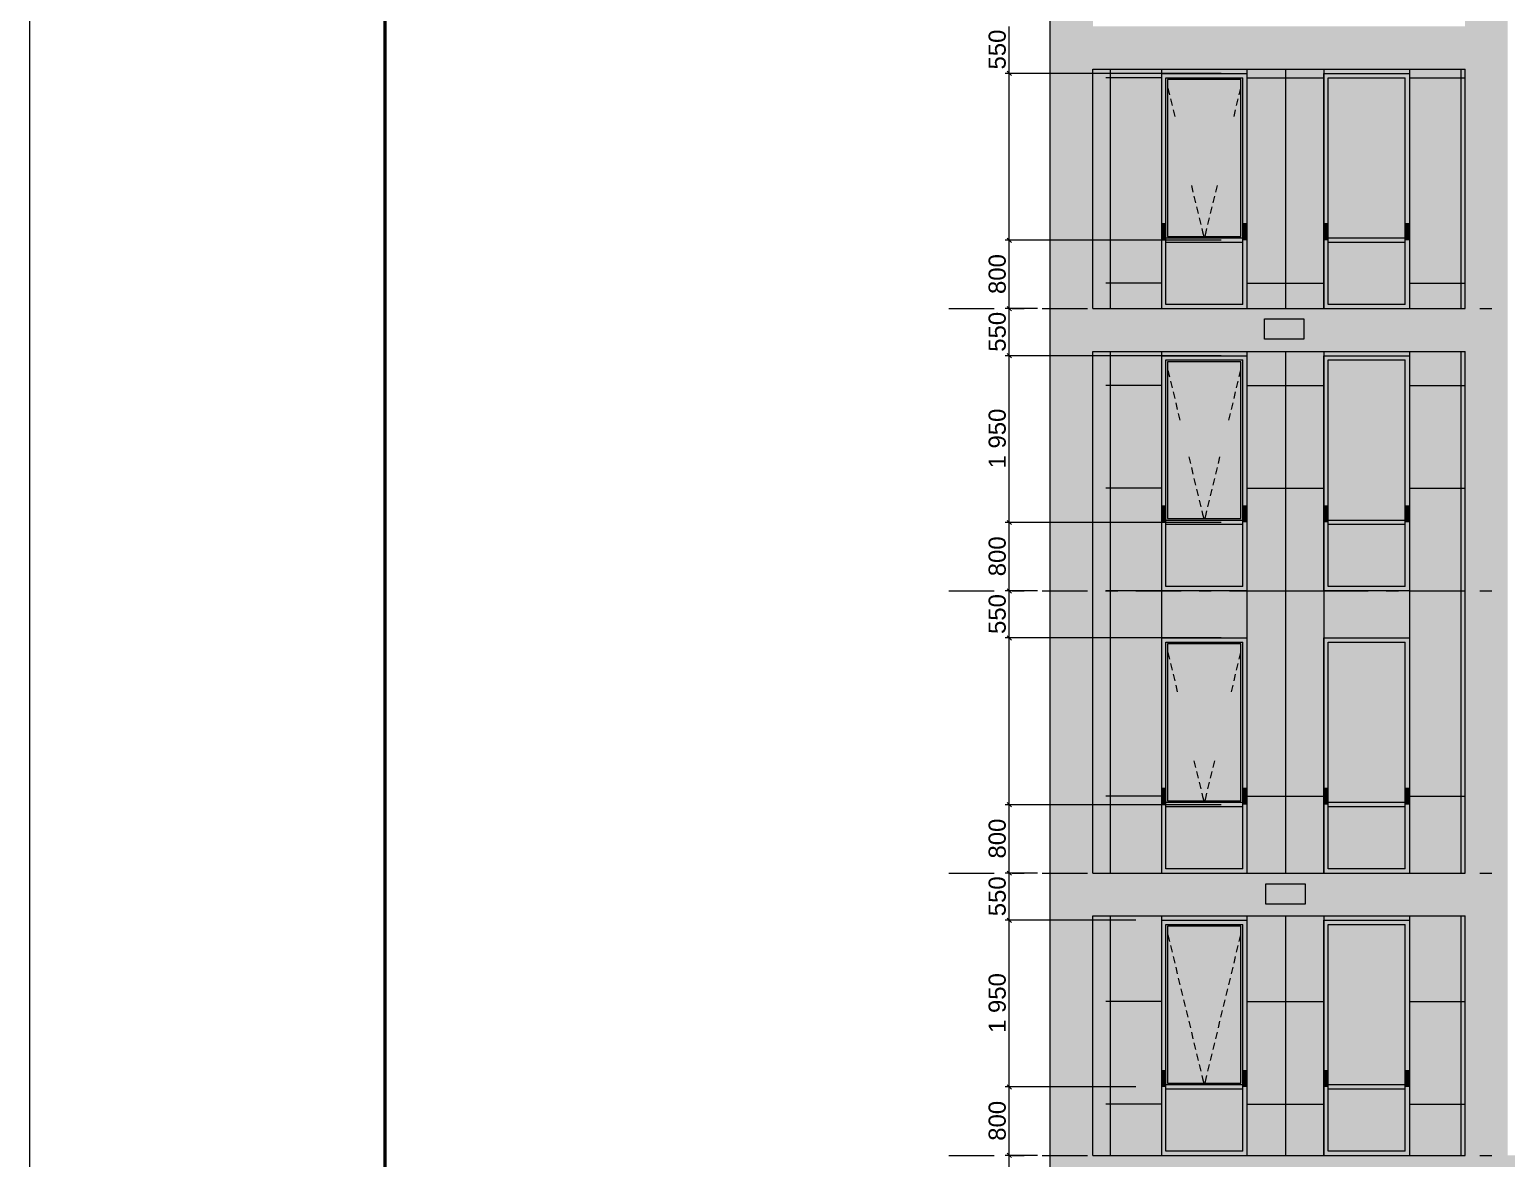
# Model space of a CAD drawing. Header units: millimetres. Extents: x 1499747 to 4230374, y -28481 to 441852.
# Drawn here: x 4091830 to 4109097, y 373993 to 387192 of the extents above; entities that cross this region are included whole.
import ezdxf
from ezdxf.enums import TextEntityAlignment as Align

# ---------------------------------------------------------------- set-up
doc = ezdxf.new("R2010")
doc.units = ezdxf.units.MM
doc.header["$MEASUREMENT"] = 0
doc.layers.add('Чертеж и Рисунок', color=7, linetype='Continuous')
doc.styles.add('РЎР“Р•РќР•Р\xa0Р\x98Р\xa0_РЎРўР\x98Р›Р¬_2', font='')
doc.styles.add('СПДС', font='isocpeur.ttf', dxfattribs={"width": 0.9})
doc.styles.get('РЎР“Р•РќР•Р\xa0Р\x98Р\xa0_РЎРўР\x98Р›Р¬_2').set_extended_font_data('GOST Common', italic=True)

# ---------------------------------------------------------------- blocks, each defined once
blk = doc.blocks.new('*U32')
at = {"lineweight": 0}
blk.add_lwpolyline([(-415, -5), (5, -5), (5, 292), (-415, 292)], close=True, dxfattribs=at)
at = {"color": 0, "linetype": 'Continuous', "lineweight": 50}
blk.add_lwpolyline([(-395, 287), (0, 287), (0, 0), (-395, 0)], close=True, dxfattribs=at)
at = {"style": 'СПДС'}
for tag, p in [('ШИФР_ПРОЕКТА_ЛИСТ2', (-65, 7.5)), ('ЛИСТ_второй', (-5, 5))]:
    blk.add_attdef(tag, text='', height=2.5, dxfattribs=at).set_placement(p, align=Align.MIDDLE_CENTER)

msp = doc.modelspace()

# ---------------------------------------------------------------- hatches: boundary and pattern name
at = {"layer": 'Чертеж и Рисунок', "linetype": 'Continuous', "lineweight": 0, "true_color": 0xbc9a89}
for points in [[(4103762.66783, 400428.41218), (4103762.66783, 373528.37108), (4104262.66859, 373528.37108), (4104262.66859, 400428.41218)], [(4108613.00524, 399928.41141), (4108613.00524, 374028.37184), (4109113.006, 374028.37184), (4109113.006, 399928.41141)], [(4104262.66859, 387228.39201), (4104262.66859, 386728.39125), (4108613.00524, 386728.39125), (4108613.00524, 387228.39201)], [(4104262.66859, 383428.3862), (4108613.00524, 383428.3862), (4108613.00524, 383928.38697), (4104262.66859, 383928.38697)], [(4104262.66859, 377328.37688), (4104262.66859, 376828.37612), (4108613.00524, 376828.37612), (4108613.00524, 377328.37688)], [(4127512.73411, 374028.37184), (4104262.66859, 374028.37184), (4104262.66859, 373528.37108), (4127512.73411, 373528.37108)]]:
    msp.add_hatch(color=33, dxfattribs=at).paths.add_polyline_path(points)
at = {"layer": 'Чертеж и Рисунок', "linetype": 'Continuous', "lineweight": 0, "true_color": 0xffffff}
for points in [[(4104262.66859, 383928.38697), (4105063.29981, 383928.38697), (4105063.29981, 386678.39117), (4106063.30134, 386678.39117), (4106063.30134, 383928.38697), (4106963.00272, 383928.38697), (4106963.00272, 386678.39117), (4107963.00424, 386678.39117), (4107963.00424, 383928.38697), (4108613.00524, 383928.38697), (4108613.00524, 386728.39125), (4104262.66859, 386728.39125)], [(4104262.66859, 374028.37184), (4105063.29981, 374028.37184), (4105063.29981, 376778.37604), (4106063.30134, 376778.37604), (4106063.30134, 374028.37184), (4106963.00272, 374028.37184), (4106963.00272, 376778.37604), (4107963.00424, 376778.37604), (4107963.00424, 374028.37184), (4108613.00524, 374028.37184), (4108613.00524, 376828.37612), (4104262.66859, 376828.37612)]]:
    msp.add_hatch(color=7, dxfattribs=at).paths.add_polyline_path(points)
at = {"layer": 'Чертеж и Рисунок', "linetype": 'Continuous', "lineweight": 0, "true_color": 0x2e2e2e}
for points in [[(4105063.29981, 386328.39063), (4105113.29989, 386328.39063), (4105113.29989, 386628.39109), (4105063.29981, 386678.39117)], [(4105563.30058, 386678.39117), (4105063.29981, 386678.39117), (4105113.29989, 386628.39109), (4105563.30058, 386628.39109)], [(4105563.30058, 386678.39117), (4105563.30058, 386628.39109), (4106013.30127, 386628.39109), (4106063.30134, 386678.39117)], [(4106063.30134, 386328.39063), (4106063.30134, 386678.39117), (4106013.30127, 386628.39109), (4106013.30127, 386328.39063)], [(4106963.00272, 386328.39063), (4107013.00279, 386328.39063), (4107013.00279, 386628.39109), (4106963.00272, 386678.39117)], [(4107463.00348, 386678.39117), (4106963.00272, 386678.39117), (4107013.00279, 386628.39109), (4107463.00348, 386628.39109)], [(4107463.00348, 386678.39117), (4107463.00348, 386628.39109), (4107913.00417, 386628.39109), (4107963.00424, 386678.39117)], [(4107963.00424, 386328.39063), (4107963.00424, 386678.39117), (4107913.00417, 386628.39109), (4107913.00417, 386328.39063)], [(4105063.29981, 384928.3885), (4105113.29989, 384928.3885), (4105113.29989, 386328.39063), (4105063.29981, 386328.39063)], [(4106063.30134, 384928.3885), (4106063.30134, 386328.39063), (4106013.30127, 386328.39063), (4106013.30127, 384928.3885)], [(4106963.00272, 384928.3885), (4107013.00279, 384928.3885), (4107013.00279, 386328.39063), (4106963.00272, 386328.39063)], [(4107963.00424, 384928.3885), (4107963.00424, 386328.39063), (4107913.00417, 386328.39063), (4107913.00417, 384928.3885)], [(4105063.29981, 384728.38819), (4105113.29989, 384728.38819), (4105113.29989, 384928.3885), (4105063.29981, 384928.3885)], [(4106063.30134, 384728.38819), (4106063.30134, 384928.3885), (4106013.30127, 384928.3885), (4106013.30127, 384728.38819)], [(4106963.00272, 384728.38819), (4107013.00279, 384728.38819), (4107013.00279, 384928.3885), (4106963.00272, 384928.3885)], [(4107963.00424, 384728.38819), (4107963.00424, 384928.3885), (4107913.00417, 384928.3885), (4107913.00417, 384728.38819)], [(4105063.29981, 384728.38819), (4105063.29981, 383928.38697), (4105113.29989, 383978.38704), (4105113.29989, 384728.38819)], [(4105113.29989, 384703.38815), (4105563.30058, 384703.38815), (4105563.30058, 384753.38823), (4105113.29989, 384753.38823)], [(4105563.30058, 384753.38823), (4105563.30058, 384703.38815), (4106013.30127, 384703.38815), (4106013.30127, 384753.38823)], [(4106063.30134, 384728.38819), (4106013.30127, 384728.38819), (4106013.30127, 383978.38704), (4106063.30134, 383928.38697)], [(4106963.00272, 384728.38819), (4106963.00272, 383928.38697), (4107013.00279, 383978.38704), (4107013.00279, 384728.38819)], [(4107013.00279, 384703.38815), (4107463.00348, 384703.38815), (4107463.00348, 384753.38823), (4107013.00279, 384753.38823)], [(4107463.00348, 384753.38823), (4107463.00348, 384703.38815), (4107913.00417, 384703.38815), (4107913.00417, 384753.38823)], [(4107963.00424, 384728.38819), (4107913.00417, 384728.38819), (4107913.00417, 383978.38704), (4107963.00424, 383928.38697)], [(4105563.30058, 383928.38697), (4105563.30058, 383978.38704), (4105113.29989, 383978.38704), (4105063.29981, 383928.38697)], [(4105563.30058, 383928.38697), (4106063.30134, 383928.38697), (4106013.30127, 383978.38704), (4105563.30058, 383978.38704)], [(4107463.00348, 383928.38697), (4107463.00348, 383978.38704), (4107013.00279, 383978.38704), (4106963.00272, 383928.38697)], [(4107463.00348, 383928.38697), (4107963.00424, 383928.38697), (4107913.00417, 383978.38704), (4107463.00348, 383978.38704)], [(4105063.29981, 383028.38559), (4105113.29989, 383028.38559), (4105113.29989, 383328.38605), (4105063.29981, 383378.38613)], [(4105563.30058, 383378.38613), (4105063.29981, 383378.38613), (4105113.29989, 383328.38605), (4105563.30058, 383328.38605)], [(4105563.30058, 383378.38613), (4105563.30058, 383328.38605), (4106013.30127, 383328.38605), (4106063.30134, 383378.38613)], [(4106063.30134, 383028.38559), (4106063.30134, 383378.38613), (4106013.30127, 383328.38605), (4106013.30127, 383028.38559)], [(4106963.00272, 383028.38559), (4107013.00279, 383028.38559), (4107013.00279, 383328.38605), (4106963.00272, 383378.38613)], [(4107463.00348, 383378.38613), (4106963.00272, 383378.38613), (4107013.00279, 383328.38605), (4107463.00348, 383328.38605)], [(4107463.00348, 383378.38613), (4107463.00348, 383328.38605), (4107913.00417, 383328.38605), (4107963.00424, 383378.38613)], [(4107963.00424, 383028.38559), (4107963.00424, 383378.38613), (4107913.00417, 383328.38605), (4107913.00417, 383028.38559)], [(4105063.29981, 381628.38345), (4105113.29989, 381628.38345), (4105113.29989, 383028.38559), (4105063.29981, 383028.38559)], [(4106063.30134, 381628.38345), (4106063.30134, 383028.38559), (4106013.30127, 383028.38559), (4106013.30127, 381628.38345)], [(4106963.00272, 381628.38345), (4107013.00279, 381628.38345), (4107013.00279, 383028.38559), (4106963.00272, 383028.38559)], [(4107963.00424, 381628.38345), (4107963.00424, 383028.38559), (4107913.00417, 383028.38559), (4107913.00417, 381628.38345)], [(4105063.29981, 381428.38315), (4105113.29989, 381428.38315), (4105113.29989, 381628.38345), (4105063.29981, 381628.38345)], [(4106063.30134, 381428.38315), (4106063.30134, 381628.38345), (4106013.30127, 381628.38345), (4106013.30127, 381428.38315)], [(4106963.00272, 381428.38315), (4107013.00279, 381428.38315), (4107013.00279, 381628.38345), (4106963.00272, 381628.38345)], [(4107963.00424, 381428.38315), (4107963.00424, 381628.38345), (4107913.00417, 381628.38345), (4107913.00417, 381428.38315)], [(4105113.29989, 381403.38311), (4105563.30058, 381403.38311), (4105563.30058, 381453.38319), (4105113.29989, 381453.38319)], [(4105563.30058, 381453.38319), (4105563.30058, 381403.38311), (4106013.30127, 381403.38311), (4106013.30127, 381453.38319)], [(4107013.00279, 381403.38311), (4107463.00348, 381403.38311), (4107463.00348, 381453.38319), (4107013.00279, 381453.38319)], [(4107463.00348, 381453.38319), (4107463.00348, 381403.38311), (4107913.00417, 381403.38311), (4107913.00417, 381453.38319)], [(4105063.29981, 381428.38315), (4105063.29981, 380628.38193), (4105113.29989, 380678.382), (4105113.29989, 381428.38315)], [(4106063.30134, 381428.38315), (4106013.30127, 381428.38315), (4106013.30127, 380678.382), (4106063.30134, 380628.38193)], [(4106963.00272, 381428.38315), (4106963.00272, 380628.38193), (4107013.00279, 380678.382), (4107013.00279, 381428.38315)], [(4107963.00424, 381428.38315), (4107913.00417, 381428.38315), (4107913.00417, 380678.382), (4107963.00424, 380628.38193)], [(4105563.30058, 380628.38193), (4105563.30058, 380678.382), (4105113.29989, 380678.382), (4105063.29981, 380628.38193)], [(4105563.30058, 380628.38193), (4106063.30134, 380628.38193), (4106013.30127, 380678.382), (4105563.30058, 380678.382)], [(4107463.00348, 380628.38193), (4107463.00348, 380678.382), (4107013.00279, 380678.382), (4106963.00272, 380628.38193)], [(4107463.00348, 380628.38193), (4107963.00424, 380628.38193), (4107913.00417, 380678.382), (4107463.00348, 380678.382)], [(4105063.29981, 379728.38055), (4105113.29989, 379728.38055), (4105113.29989, 380028.38101), (4105063.29981, 380078.38109)], [(4105563.30058, 380078.38109), (4105063.29981, 380078.38109), (4105113.29989, 380028.38101), (4105563.30058, 380028.38101)], [(4105563.30058, 380078.38109), (4105563.30058, 380028.38101), (4106013.30127, 380028.38101), (4106063.30134, 380078.38109)], [(4106063.30134, 379728.38055), (4106063.30134, 380078.38109), (4106013.30127, 380028.38101), (4106013.30127, 379728.38055)], [(4106963.00272, 379728.38055), (4107013.00279, 379728.38055), (4107013.00279, 380028.38101), (4106963.00272, 380078.38109)], [(4107463.00348, 380078.38109), (4106963.00272, 380078.38109), (4107013.00279, 380028.38101), (4107463.00348, 380028.38101)], [(4107463.00348, 380078.38109), (4107463.00348, 380028.38101), (4107913.00417, 380028.38101), (4107963.00424, 380078.38109)], [(4107963.00424, 379728.38055), (4107963.00424, 380078.38109), (4107913.00417, 380028.38101), (4107913.00417, 379728.38055)], [(4105063.29981, 378328.37841), (4105113.29989, 378328.37841), (4105113.29989, 379728.38055), (4105063.29981, 379728.38055)], [(4106063.30134, 378328.37841), (4106063.30134, 379728.38055), (4106013.30127, 379728.38055), (4106013.30127, 378328.37841)], [(4106963.00272, 378328.37841), (4107013.00279, 378328.37841), (4107013.00279, 379728.38055), (4106963.00272, 379728.38055)], [(4107963.00424, 378328.37841), (4107963.00424, 379728.38055), (4107913.00417, 379728.38055), (4107913.00417, 378328.37841)], [(4105063.29981, 378128.37811), (4105113.29989, 378128.37811), (4105113.29989, 378328.37841), (4105063.29981, 378328.37841)], [(4106063.30134, 378128.37811), (4106063.30134, 378328.37841), (4106013.30127, 378328.37841), (4106013.30127, 378128.37811)], [(4106963.00272, 378128.37811), (4107013.00279, 378128.37811), (4107013.00279, 378328.37841), (4106963.00272, 378328.37841)], [(4107963.00424, 378128.37811), (4107963.00424, 378328.37841), (4107913.00417, 378328.37841), (4107913.00417, 378128.37811)], [(4105063.29981, 378128.37811), (4105063.29981, 377328.37688), (4105113.29989, 377378.37696), (4105113.29989, 378128.37811)], [(4105113.29989, 378103.37807), (4105563.30058, 378103.37807), (4105563.30058, 378153.37814), (4105113.29989, 378153.37814)], [(4105563.30058, 378153.37814), (4105563.30058, 378103.37807), (4106013.30127, 378103.37807), (4106013.30127, 378153.37814)], [(4106063.30134, 378128.37811), (4106013.30127, 378128.37811), (4106013.30127, 377378.37696), (4106063.30134, 377328.37688)], [(4106963.00272, 378128.37811), (4106963.00272, 377328.37688), (4107013.00279, 377378.37696), (4107013.00279, 378128.37811)], [(4107013.00279, 378103.37807), (4107463.00348, 378103.37807), (4107463.00348, 378153.37814), (4107013.00279, 378153.37814)], [(4107463.00348, 378153.37814), (4107463.00348, 378103.37807), (4107913.00417, 378103.37807), (4107913.00417, 378153.37814)], [(4107963.00424, 378128.37811), (4107913.00417, 378128.37811), (4107913.00417, 377378.37696), (4107963.00424, 377328.37688)], [(4105563.30058, 377328.37688), (4105563.30058, 377378.37696), (4105113.29989, 377378.37696), (4105063.29981, 377328.37688)], [(4105563.30058, 377328.37688), (4106063.30134, 377328.37688), (4106013.30127, 377378.37696), (4105563.30058, 377378.37696)], [(4107463.00348, 377328.37688), (4107463.00348, 377378.37696), (4107013.00279, 377378.37696), (4106963.00272, 377328.37688)], [(4107463.00348, 377328.37688), (4107963.00424, 377328.37688), (4107913.00417, 377378.37696), (4107463.00348, 377378.37696)], [(4105063.29981, 376428.37551), (4105113.29989, 376428.37551), (4105113.29989, 376728.37597), (4105063.29981, 376778.37604)], [(4105563.30058, 376778.37604), (4105063.29981, 376778.37604), (4105113.29989, 376728.37597), (4105563.30058, 376728.37597)], [(4105563.30058, 376778.37604), (4105563.30058, 376728.37597), (4106013.30127, 376728.37597), (4106063.30134, 376778.37604)], [(4106063.30134, 376428.37551), (4106063.30134, 376778.37604), (4106013.30127, 376728.37597), (4106013.30127, 376428.37551)], [(4106963.00272, 376428.37551), (4107013.00279, 376428.37551), (4107013.00279, 376728.37597), (4106963.00272, 376778.37604)], [(4107463.00348, 376778.37604), (4106963.00272, 376778.37604), (4107013.00279, 376728.37597), (4107463.00348, 376728.37597)], [(4107463.00348, 376778.37604), (4107463.00348, 376728.37597), (4107913.00417, 376728.37597), (4107963.00424, 376778.37604)], [(4107963.00424, 376428.37551), (4107963.00424, 376778.37604), (4107913.00417, 376728.37597), (4107913.00417, 376428.37551)], [(4105063.29981, 375028.37337), (4105113.29989, 375028.37337), (4105113.29989, 376428.37551), (4105063.29981, 376428.37551)], [(4106063.30134, 375028.37337), (4106063.30134, 376428.37551), (4106013.30127, 376428.37551), (4106013.30127, 375028.37337)], [(4106963.00272, 375028.37337), (4107013.00279, 375028.37337), (4107013.00279, 376428.37551), (4106963.00272, 376428.37551)], [(4107963.00424, 375028.37337), (4107963.00424, 376428.37551), (4107913.00417, 376428.37551), (4107913.00417, 375028.37337)], [(4105063.29981, 374828.37307), (4105113.29989, 374828.37307), (4105113.29989, 375028.37337), (4105063.29981, 375028.37337)], [(4106063.30134, 374828.37307), (4106063.30134, 375028.37337), (4106013.30127, 375028.37337), (4106013.30127, 374828.37307)], [(4106963.00272, 374828.37307), (4107013.00279, 374828.37307), (4107013.00279, 375028.37337), (4106963.00272, 375028.37337)], [(4107963.00424, 374828.37307), (4107963.00424, 375028.37337), (4107913.00417, 375028.37337), (4107913.00417, 374828.37307)], [(4105063.29981, 374828.37307), (4105063.29981, 374028.37184), (4105113.29989, 374078.37192), (4105113.29989, 374828.37307)], [(4105113.29989, 374803.37303), (4105563.30058, 374803.37303), (4105563.30058, 374853.3731), (4105113.29989, 374853.3731)], [(4105563.30058, 374853.3731), (4105563.30058, 374803.37303), (4106013.30127, 374803.37303), (4106013.30127, 374853.3731)], [(4106063.30134, 374828.37307), (4106013.30127, 374828.37307), (4106013.30127, 374078.37192), (4106063.30134, 374028.37184)], [(4106963.00272, 374828.37307), (4106963.00272, 374028.37184), (4107013.00279, 374078.37192), (4107013.00279, 374828.37307)], [(4107013.00279, 374803.37303), (4107463.00348, 374803.37303), (4107463.00348, 374853.3731), (4107013.00279, 374853.3731)], [(4107463.00348, 374853.3731), (4107463.00348, 374803.37303), (4107913.00417, 374803.37303), (4107913.00417, 374853.3731)], [(4107963.00424, 374828.37307), (4107913.00417, 374828.37307), (4107913.00417, 374078.37192), (4107963.00424, 374028.37184)], [(4105563.30058, 374028.37184), (4105563.30058, 374078.37192), (4105113.29989, 374078.37192), (4105063.29981, 374028.37184)], [(4105563.30058, 374028.37184), (4106063.30134, 374028.37184), (4106013.30127, 374078.37192), (4105563.30058, 374078.37192)], [(4107463.00348, 374028.37184), (4107463.00348, 374078.37192), (4107013.00279, 374078.37192), (4106963.00272, 374028.37184)], [(4107463.00348, 374028.37184), (4107963.00424, 374028.37184), (4107913.00417, 374078.37192), (4107463.00348, 374078.37192)]]:
    msp.add_hatch(color=250, dxfattribs=at).paths.add_polyline_path(points)
at = {"layer": 'Чертеж и Рисунок', "linetype": 'Continuous', "lineweight": 0, "true_color": 0xf7fdff}
for points in [[(4105113.29989, 384753.38823), (4105133.29992, 384773.38826), (4105133.29992, 386608.39106), (4105113.29989, 386628.39109)], [(4106013.30127, 386628.39109), (4105113.29989, 386628.39109), (4105133.29992, 386608.39106), (4105993.30124, 386608.39106)], [(4106013.30127, 384753.38823), (4106013.30127, 386628.39109), (4105993.30124, 386608.39106), (4105993.30124, 384773.38826)], [(4106013.30127, 384753.38823), (4105993.30124, 384773.38826), (4105133.29992, 384773.38826), (4105113.29989, 384753.38823)], [(4105113.29989, 381453.38319), (4105133.29992, 381473.38322), (4105133.29992, 383308.38602), (4105113.29989, 383328.38605)], [(4106013.30127, 383328.38605), (4105113.29989, 383328.38605), (4105133.29992, 383308.38602), (4105993.30124, 383308.38602)], [(4106013.30127, 381453.38319), (4106013.30127, 383328.38605), (4105993.30124, 383308.38602), (4105993.30124, 381473.38322)], [(4106013.30127, 381453.38319), (4105993.30124, 381473.38322), (4105133.29992, 381473.38322), (4105113.29989, 381453.38319)], [(4105113.29989, 378153.37814), (4105133.29992, 378173.37818), (4105133.29992, 380008.38098), (4105113.29989, 380028.38101)], [(4106013.30127, 380028.38101), (4105113.29989, 380028.38101), (4105133.29992, 380008.38098), (4105993.30124, 380008.38098)], [(4106013.30127, 378153.37814), (4106013.30127, 380028.38101), (4105993.30124, 380008.38098), (4105993.30124, 378173.37818)], [(4106013.30127, 378153.37814), (4105993.30124, 378173.37818), (4105133.29992, 378173.37818), (4105113.29989, 378153.37814)], [(4105113.29989, 374853.3731), (4105133.29992, 374873.37313), (4105133.29992, 376708.37594), (4105113.29989, 376728.37597)], [(4106013.30127, 376728.37597), (4105113.29989, 376728.37597), (4105133.29992, 376708.37594), (4105993.30124, 376708.37594)], [(4106013.30127, 374853.3731), (4106013.30127, 376728.37597), (4105993.30124, 376708.37594), (4105993.30124, 374873.37313)], [(4106013.30127, 374853.3731), (4105993.30124, 374873.37313), (4105133.29992, 374873.37313), (4105113.29989, 374853.3731)]]:
    msp.add_hatch(color=7, dxfattribs=at).paths.add_polyline_path(points)
at = {"layer": 'Чертеж и Рисунок', "linetype": 'Continuous', "lineweight": 0, "true_color": 0x84adf9}
for points in [[(4107013.00279, 386628.39109), (4107013.00279, 384753.38823), (4107913.00417, 384753.38823), (4107913.00417, 386628.39109)], [(4105133.29992, 384773.38826), (4105993.30124, 384773.38826), (4105993.30124, 386608.39106), (4105133.29992, 386608.39106)], [(4105113.29989, 384703.38815), (4105113.29989, 383978.38704), (4106013.30127, 383978.38704), (4106013.30127, 384703.38815)], [(4107013.00279, 383978.38704), (4107913.00417, 383978.38704), (4107913.00417, 384703.38815), (4107013.00279, 384703.38815)], [(4105133.29992, 381473.38322), (4105993.30124, 381473.38322), (4105993.30124, 383308.38602), (4105133.29992, 383308.38602)], [(4107013.00279, 383328.38605), (4107013.00279, 381453.38319), (4107913.00417, 381453.38319), (4107913.00417, 383328.38605)], [(4105113.29989, 381403.38311), (4105113.29989, 380678.382), (4106013.30127, 380678.382), (4106013.30127, 381403.38311)], [(4107013.00279, 381403.38311), (4107013.00279, 380678.382), (4107913.00417, 380678.382), (4107913.00417, 381403.38311)], [(4105133.29992, 378173.37818), (4105993.30124, 378173.37818), (4105993.30124, 380008.38098), (4105133.29992, 380008.38098)], [(4107013.00279, 380028.38101), (4107013.00279, 378153.37814), (4107913.00417, 378153.37814), (4107913.00417, 380028.38101)], [(4105113.29989, 378103.37807), (4105113.29989, 377378.37696), (4106013.30127, 377378.37696), (4106013.30127, 378103.37807)], [(4107013.00279, 378103.37807), (4107013.00279, 377378.37696), (4107913.00417, 377378.37696), (4107913.00417, 378103.37807)], [(4105133.29992, 374873.37313), (4105993.30124, 374873.37313), (4105993.30124, 376708.37594), (4105133.29992, 376708.37594)], [(4107013.00279, 376728.37597), (4107013.00279, 374853.3731), (4107913.00417, 374853.3731), (4107913.00417, 376728.37597)], [(4105113.29989, 374803.37303), (4105113.29989, 374078.37192), (4106013.30127, 374078.37192), (4106013.30127, 374803.37303)], [(4107013.00279, 374803.37303), (4107013.00279, 374078.37192), (4107913.00417, 374078.37192), (4107913.00417, 374803.37303)]]:
    msp.add_hatch(color=161, dxfattribs=at).paths.add_polyline_path(points)
at = {"layer": 'Чертеж и Рисунок', "linetype": 'Continuous', "lineweight": 0, "true_color": 0xffffff}
h = msp.add_hatch(color=7, dxfattribs=at)
h.paths.add_polyline_path([(4104262.66859, 377328.37688), (4105063.29981, 377328.37688), (4105063.29981, 380078.38107), (4106063.30138, 380078.38107), (4106063.30138, 377328.37688), (4106963.00276, 377328.37688), (4106963.00276, 380078.38107), (4107963.00423, 380078.38107), (4107963.00423, 377328.37688), (4108613.00525, 377328.37688), (4108613.00525, 383428.3862), (4104262.66859, 383428.3862)])
h.paths.add_polyline_path([(4106063.30138, 380628.38196), (4105063.29981, 380628.38196), (4105063.29981, 383378.38614), (4106063.30138, 383378.38614)], flags=0)
h.paths.add_polyline_path([(4106963.00276, 383378.38614), (4107963.00423, 383378.38614), (4107963.00423, 380628.38196), (4106963.00276, 380628.38196)], flags=0)

# ---------------------------------------------------------------- linework, layer by layer
at = {"layer": 'Чертеж и Рисунок', "color": 7, "linetype": 'Continuous', "lineweight": 5}
for points in [[(4103762.66783, 373528.37108), (4103762.66783, 400428.41218)], [(4103284.7171, 386678.39117), (4103284.7171, 387228.39201)], [(4105763.30088, 386678.39117), (4103237.83703, 386678.39117)], [(4103259.71706, 386703.39121), (4103309.71714, 386653.39113)], [(4103284.7171, 384728.38819), (4103284.7171, 386678.39117)], [(4104262.66859, 383928.38697), (4104262.66859, 386728.39125)], [(4104262.66859, 386728.39125), (4108613.00524, 386728.39125)], [(4105063.29981, 386678.39117), (4106063.30134, 386678.39117)], [(4105113.29989, 386328.39063), (4105113.29989, 386628.39109)], [(4105113.29989, 386628.39109), (4105563.30058, 386628.39109)], [(4105563.30058, 386628.39109), (4106013.30127, 386628.39109)], [(4106013.30127, 386328.39063), (4106013.30127, 386628.39109)], [(4106063.30134, 386678.39117), (4106063.30134, 383928.38697)], [(4106963.00272, 383928.38697), (4106963.00272, 386678.39117)], [(4106963.00272, 386678.39117), (4107963.00424, 386678.39117)], [(4107013.00279, 386328.39063), (4107013.00279, 386628.39109)], [(4107013.00279, 386628.39109), (4107463.00348, 386628.39109)], [(4107463.00348, 386628.39109), (4107913.00417, 386628.39109)], [(4107913.00417, 386328.39063), (4107913.00417, 386628.39109)], [(4107963.00424, 386678.39117), (4107963.00424, 383928.38697)], [(4108613.00524, 383928.38697), (4108613.00524, 386728.39125)], [(4105133.29992, 386608.39106), (4105133.29992, 384773.38826)], [(4105993.30124, 386608.39106), (4105133.29992, 386608.39106)], [(4105993.30124, 384773.38826), (4105993.30124, 386608.39106)], [(4105113.29989, 384928.3885), (4105113.29989, 386328.39063)], [(4106013.30127, 384928.3885), (4106013.30127, 386328.39063)], [(4107013.00279, 384928.3885), (4107013.00279, 386328.39063)], [(4107913.00417, 384928.3885), (4107913.00417, 386328.39063)], [(4105113.29989, 384753.38823), (4105113.29989, 384928.3885)], [(4106013.30127, 384753.38823), (4106013.30127, 384928.3885)], [(4107013.00279, 384753.38823), (4107013.00279, 384928.3885)], [(4107913.00417, 384753.38823), (4107913.00417, 384928.3885)], [(4105763.30088, 384728.38819), (4103237.83703, 384728.38819)], [(4103259.71706, 384753.38823), (4103309.71714, 384703.38815)], [(4103284.7171, 383928.38697), (4103284.7171, 384728.38819)], [(4105113.29989, 384728.38819), (4105113.29989, 384753.38823)], [(4105563.30058, 384753.38823), (4105113.29989, 384753.38823)], [(4105113.29989, 384703.38815), (4105113.29989, 384728.38819)], [(4105133.29992, 384773.38826), (4105993.30124, 384773.38826)], [(4106013.30127, 384753.38823), (4105563.30058, 384753.38823)], [(4106013.30127, 384728.38819), (4106013.30127, 384753.38823)], [(4106013.30127, 384703.38815), (4106013.30127, 384728.38819)], [(4107013.00279, 384728.38819), (4107013.00279, 384753.38823)], [(4107463.00348, 384753.38823), (4107013.00279, 384753.38823)], [(4107013.00279, 384703.38815), (4107013.00279, 384728.38819)], [(4107913.00417, 384753.38823), (4107463.00348, 384753.38823)], [(4107913.00417, 384728.38819), (4107913.00417, 384753.38823)], [(4107913.00417, 384703.38815), (4107913.00417, 384728.38819)], [(4105113.29989, 383978.38704), (4105113.29989, 384703.38815)], [(4105563.30058, 384703.38815), (4105113.29989, 384703.38815)], [(4106013.30127, 384703.38815), (4105563.30058, 384703.38815)], [(4106013.30127, 383978.38704), (4106013.30127, 384703.38815)], [(4107013.00279, 383978.38704), (4107013.00279, 384703.38815)], [(4107463.00348, 384703.38815), (4107013.00279, 384703.38815)], [(4107913.00417, 384703.38815), (4107463.00348, 384703.38815)], [(4107913.00417, 383978.38704), (4107913.00417, 384703.38815)], [(4103612.6676, 383928.38697), (4103237.83703, 383928.38697)], [(4103259.71706, 383953.38701), (4103309.71714, 383903.38693)], [(4103284.7171, 383378.38613), (4103284.7171, 383928.38697)], [(4104262.66859, 383928.38697), (4108613.00524, 383928.38697)], [(4105563.30058, 383978.38704), (4105113.29989, 383978.38704)], [(4106013.30127, 383978.38704), (4105563.30058, 383978.38704)], [(4107463.00348, 383978.38704), (4107013.00279, 383978.38704)], [(4107913.00417, 383978.38704), (4107463.00348, 383978.38704)], [(4106266.50165, 383572.78642), (4106266.50165, 383808.48678)], [(4106266.50165, 383808.48678), (4106728.40236, 383808.48678)], [(4106728.40236, 383808.48678), (4106728.40236, 383572.78642)], [(4106728.40236, 383572.78642), (4106266.50165, 383572.78642)], [(4105763.30088, 383378.38613), (4103237.83703, 383378.38613)], [(4103259.71706, 383403.38617), (4103309.71714, 383353.38609)], [(4103284.7171, 381428.38315), (4103284.7171, 383378.38613)], [(4104262.66859, 377328.37688), (4104262.66859, 383428.3862)], [(4104262.66859, 383428.3862), (4108613.00524, 383428.3862)], [(4105063.29981, 383378.38613), (4106063.30134, 383378.38613)], [(4106063.30134, 383378.38613), (4106063.30134, 380628.38193)], [(4106963.00272, 383378.38613), (4107963.00424, 383378.38613)], [(4106963.00272, 380628.38193), (4106963.00272, 383378.38613)], [(4107963.00424, 383378.38613), (4107963.00424, 380628.38193)], [(4108613.00524, 377328.37688), (4108613.00524, 383428.3862)], [(4105113.29989, 383028.38559), (4105113.29989, 383328.38605)], [(4105113.29989, 383328.38605), (4105563.30058, 383328.38605)], [(4105133.29992, 383308.38602), (4105133.29992, 381473.38322)], [(4105993.30124, 383308.38602), (4105133.29992, 383308.38602)], [(4105563.30058, 383328.38605), (4106013.30127, 383328.38605)], [(4105993.30124, 381473.38322), (4105993.30124, 383308.38602)], [(4106013.30127, 383028.38559), (4106013.30127, 383328.38605)], [(4107013.00279, 383028.38559), (4107013.00279, 383328.38605)], [(4107013.00279, 383328.38605), (4107463.00348, 383328.38605)], [(4107463.00348, 383328.38605), (4107913.00417, 383328.38605)], [(4107913.00417, 383028.38559), (4107913.00417, 383328.38605)], [(4105113.29989, 381628.38345), (4105113.29989, 383028.38559)], [(4106013.30127, 381628.38345), (4106013.30127, 383028.38559)], [(4107013.00279, 381628.38345), (4107013.00279, 383028.38559)], [(4107913.00417, 381628.38345), (4107913.00417, 383028.38559)], [(4105113.29989, 381453.38319), (4105113.29989, 381628.38345)], [(4106013.30127, 381453.38319), (4106013.30127, 381628.38345)], [(4107013.00279, 381453.38319), (4107013.00279, 381628.38345)], [(4107913.00417, 381453.38319), (4107913.00417, 381628.38345)], [(4103259.71706, 381453.38319), (4103309.71714, 381403.38311)], [(4105113.29989, 381428.38315), (4105113.29989, 381453.38319)], [(4105563.30058, 381453.38319), (4105113.29989, 381453.38319)], [(4105133.29992, 381473.38322), (4105993.30124, 381473.38322)], [(4106013.30127, 381453.38319), (4105563.30058, 381453.38319)], [(4106013.30127, 381428.38315), (4106013.30127, 381453.38319)], [(4107013.00279, 381428.38315), (4107013.00279, 381453.38319)], [(4107463.00348, 381453.38319), (4107013.00279, 381453.38319)], [(4107913.00417, 381453.38319), (4107463.00348, 381453.38319)], [(4107913.00417, 381428.38315), (4107913.00417, 381453.38319)], [(4105763.30088, 381428.38315), (4103237.83703, 381428.38315)], [(4103284.7171, 380628.38193), (4103284.7171, 381428.38315)], [(4105113.29989, 381403.38311), (4105113.29989, 381428.38315)], [(4105113.29989, 380678.382), (4105113.29989, 381403.38311)], [(4105563.30058, 381403.38311), (4105113.29989, 381403.38311)], [(4106013.30127, 381403.38311), (4105563.30058, 381403.38311)], [(4106013.30127, 381403.38311), (4106013.30127, 381428.38315)], [(4106013.30127, 380678.382), (4106013.30127, 381403.38311)], [(4107013.00279, 381403.38311), (4107013.00279, 381428.38315)], [(4107013.00279, 380678.382), (4107013.00279, 381403.38311)], [(4107463.00348, 381403.38311), (4107013.00279, 381403.38311)], [(4107913.00417, 381403.38311), (4107463.00348, 381403.38311)], [(4107913.00417, 381403.38311), (4107913.00417, 381428.38315)], [(4107913.00417, 380678.382), (4107913.00417, 381403.38311)], [(4103612.6676, 380628.38193), (4103237.83703, 380628.38193)], [(4103259.71706, 380653.38196), (4103309.71714, 380603.38189)], [(4103284.7171, 380078.38109), (4103284.7171, 380628.38193)], [(4106063.30134, 380628.38193), (4105063.29981, 380628.38193)], [(4105563.30058, 380678.382), (4105113.29989, 380678.382)], [(4106013.30127, 380678.382), (4105563.30058, 380678.382)], [(4107963.00424, 380628.38193), (4106963.00272, 380628.38193)], [(4107463.00348, 380678.382), (4107013.00279, 380678.382)], [(4107913.00417, 380678.382), (4107463.00348, 380678.382)], [(4105763.30088, 380078.38109), (4103237.83703, 380078.38109)], [(4103259.71706, 380103.38112), (4103309.71714, 380053.38105)], [(4103284.7171, 378128.37811), (4103284.7171, 380078.38109)], [(4105063.29981, 380078.38109), (4106063.30134, 380078.38109)], [(4106063.30134, 380078.38109), (4106063.30134, 377328.37688)], [(4106963.00272, 380078.38109), (4107963.00424, 380078.38109)], [(4106963.00272, 377328.37688), (4106963.00272, 380078.38109)], [(4107963.00424, 380078.38109), (4107963.00424, 377328.37688)], [(4105113.29989, 379728.38055), (4105113.29989, 380028.38101)], [(4105113.29989, 380028.38101), (4105563.30058, 380028.38101)], [(4105133.29992, 380008.38098), (4105133.29992, 378173.37818)], [(4105993.30124, 380008.38098), (4105133.29992, 380008.38098)], [(4105563.30058, 380028.38101), (4106013.30127, 380028.38101)], [(4105993.30124, 378173.37818), (4105993.30124, 380008.38098)], [(4106013.30127, 379728.38055), (4106013.30127, 380028.38101)], [(4107013.00279, 379728.38055), (4107013.00279, 380028.38101)], [(4107013.00279, 380028.38101), (4107463.00348, 380028.38101)], [(4107463.00348, 380028.38101), (4107913.00417, 380028.38101)], [(4107913.00417, 379728.38055), (4107913.00417, 380028.38101)], [(4105113.29989, 378328.37841), (4105113.29989, 379728.38055)], [(4106013.30127, 378328.37841), (4106013.30127, 379728.38055)], [(4107013.00279, 378328.37841), (4107013.00279, 379728.38055)], [(4107913.00417, 378328.37841), (4107913.00417, 379728.38055)], [(4105113.29989, 378153.37814), (4105113.29989, 378328.37841)], [(4105133.29992, 378173.37818), (4105993.30124, 378173.37818)], [(4106013.30127, 378153.37814), (4106013.30127, 378328.37841)], [(4107013.00279, 378153.37814), (4107013.00279, 378328.37841)], [(4107913.00417, 378153.37814), (4107913.00417, 378328.37841)], [(4105763.30088, 378128.37811), (4103237.83703, 378128.37811)], [(4103259.71706, 378153.37814), (4103309.71714, 378103.37807)], [(4103284.7171, 377328.37688), (4103284.7171, 378128.37811)], [(4105113.29989, 378128.37811), (4105113.29989, 378153.37814)], [(4105563.30058, 378153.37814), (4105113.29989, 378153.37814)], [(4105113.29989, 378103.37807), (4105113.29989, 378128.37811)], [(4105113.29989, 377378.37696), (4105113.29989, 378103.37807)], [(4105563.30058, 378103.37807), (4105113.29989, 378103.37807)], [(4106013.30127, 378153.37814), (4105563.30058, 378153.37814)], [(4106013.30127, 378103.37807), (4105563.30058, 378103.37807)], [(4106013.30127, 378128.37811), (4106013.30127, 378153.37814)], [(4106013.30127, 378103.37807), (4106013.30127, 378128.37811)], [(4106013.30127, 377378.37696), (4106013.30127, 378103.37807)], [(4107013.00279, 378128.37811), (4107013.00279, 378153.37814)], [(4107463.00348, 378153.37814), (4107013.00279, 378153.37814)], [(4107013.00279, 378103.37807), (4107013.00279, 378128.37811)], [(4107013.00279, 377378.37696), (4107013.00279, 378103.37807)], [(4107463.00348, 378103.37807), (4107013.00279, 378103.37807)], [(4107913.00417, 378153.37814), (4107463.00348, 378153.37814)], [(4107913.00417, 378103.37807), (4107463.00348, 378103.37807)], [(4107913.00417, 378128.37811), (4107913.00417, 378153.37814)], [(4107913.00417, 378103.37807), (4107913.00417, 378128.37811)], [(4107913.00417, 377378.37696), (4107913.00417, 378103.37807)], [(4103612.6676, 377328.37688), (4103237.83703, 377328.37688)], [(4103259.71706, 377353.37692), (4103309.71714, 377303.37685)], [(4103284.7171, 376778.37604), (4103284.7171, 377328.37688)], [(4104262.66859, 377328.37688), (4108613.00524, 377328.37688)], [(4105563.30058, 377378.37696), (4105113.29989, 377378.37696)], [(4106013.30127, 377378.37696), (4105563.30058, 377378.37696)], [(4107463.00348, 377378.37696), (4107013.00279, 377378.37696)], [(4107913.00417, 377378.37696), (4107463.00348, 377378.37696)], [(4106283.50168, 376967.07633), (4106283.50168, 377202.87669)], [(4106283.50168, 377202.87669), (4106745.40238, 377202.87669)], [(4106745.40238, 377202.87669), (4106745.40238, 376967.07633)], [(4106745.40238, 376967.07633), (4106283.50168, 376967.07633)], [(4103259.71706, 376803.37608), (4103309.71714, 376753.37601)], [(4104262.66859, 374028.37184), (4104262.66859, 376828.37612)], [(4104262.66859, 376828.37612), (4108613.00524, 376828.37612)], [(4108613.00524, 374028.37184), (4108613.00524, 376828.37612)], [(4104763.27936, 376778.37604), (4103237.83703, 376778.37604)], [(4103284.7171, 374828.37307), (4103284.7171, 376778.37604)], [(4105063.29981, 376778.37604), (4106063.30134, 376778.37604)], [(4105113.29989, 376428.37551), (4105113.29989, 376728.37597)], [(4105113.29989, 376728.37597), (4105563.30058, 376728.37597)], [(4105133.29992, 376708.37594), (4105133.29992, 374873.37313)], [(4105993.30124, 376708.37594), (4105133.29992, 376708.37594)], [(4105563.30058, 376728.37597), (4106013.30127, 376728.37597)], [(4105993.30124, 374873.37313), (4105993.30124, 376708.37594)], [(4106013.30127, 376428.37551), (4106013.30127, 376728.37597)], [(4106063.30134, 376778.37604), (4106063.30134, 374028.37184)], [(4106963.00272, 374028.37184), (4106963.00272, 376778.37604)], [(4106963.00272, 376778.37604), (4107963.00424, 376778.37604)], [(4107013.00279, 376428.37551), (4107013.00279, 376728.37597)], [(4107013.00279, 376728.37597), (4107463.00348, 376728.37597)], [(4107463.00348, 376728.37597), (4107913.00417, 376728.37597)], [(4107913.00417, 376428.37551), (4107913.00417, 376728.37597)], [(4107963.00424, 376778.37604), (4107963.00424, 374028.37184)], [(4105113.29989, 375028.37337), (4105113.29989, 376428.37551)], [(4106013.30127, 375028.37337), (4106013.30127, 376428.37551)], [(4107013.00279, 375028.37337), (4107013.00279, 376428.37551)], [(4107913.00417, 375028.37337), (4107913.00417, 376428.37551)], [(4105113.29989, 374853.3731), (4105113.29989, 375028.37337)], [(4106013.30127, 374853.3731), (4106013.30127, 375028.37337)], [(4107013.00279, 374853.3731), (4107013.00279, 375028.37337)], [(4107913.00417, 374853.3731), (4107913.00417, 375028.37337)], [(4104763.27936, 374828.37307), (4103237.83703, 374828.37307)], [(4103259.71706, 374853.3731), (4103309.71714, 374803.37303)], [(4103284.7171, 374028.37184), (4103284.7171, 374828.37307)], [(4105113.29989, 374828.37307), (4105113.29989, 374853.3731)], [(4105563.30058, 374853.3731), (4105113.29989, 374853.3731)], [(4105113.29989, 374803.37303), (4105113.29989, 374828.37307)], [(4105113.29989, 374078.37192), (4105113.29989, 374803.37303)], [(4105563.30058, 374803.37303), (4105113.29989, 374803.37303)], [(4105133.29992, 374873.37313), (4105993.30124, 374873.37313)], [(4106013.30127, 374853.3731), (4105563.30058, 374853.3731)], [(4106013.30127, 374803.37303), (4105563.30058, 374803.37303)], [(4106013.30127, 374828.37307), (4106013.30127, 374853.3731)], [(4106013.30127, 374803.37303), (4106013.30127, 374828.37307)], [(4106013.30127, 374078.37192), (4106013.30127, 374803.37303)], [(4107013.00279, 374828.37307), (4107013.00279, 374853.3731)], [(4107463.00348, 374853.3731), (4107013.00279, 374853.3731)], [(4107013.00279, 374803.37303), (4107013.00279, 374828.37307)], [(4107013.00279, 374078.37192), (4107013.00279, 374803.37303)], [(4107463.00348, 374803.37303), (4107013.00279, 374803.37303)], [(4107913.00417, 374853.3731), (4107463.00348, 374853.3731)], [(4107913.00417, 374803.37303), (4107463.00348, 374803.37303)], [(4107913.00417, 374828.37307), (4107913.00417, 374853.3731)], [(4107913.00417, 374803.37303), (4107913.00417, 374828.37307)], [(4107913.00417, 374078.37192), (4107913.00417, 374803.37303)], [(4103612.6676, 374028.37184), (4103237.83703, 374028.37184)], [(4103259.71706, 374053.37188), (4103309.71714, 374003.3718)], [(4103284.7171, 373028.37032), (4103284.7171, 374028.37184)], [(4104262.66859, 374028.37184), (4108613.00524, 374028.37184)], [(4105563.30058, 374078.37192), (4105113.29989, 374078.37192)], [(4106013.30127, 374078.37192), (4105563.30058, 374078.37192)], [(4107463.00348, 374078.37192), (4107013.00279, 374078.37192)], [(4107913.00417, 374078.37192), (4107463.00348, 374078.37192)]]:
    msp.add_lwpolyline(points, dxfattribs=at)
at = {"layer": 'Чертеж и Рисунок', "color": 253, "linetype": 'Continuous', "lineweight": 5, "true_color": 0xaaaaaa}
for points in [[(4105063.29981, 386627.99109), (4104412.66882, 386628.19109)], [(4104462.6689, 386728.39125), (4104462.6689, 383928.38697)], [(4105063.29981, 386728.39125), (4105063.29981, 386678.39117)], [(4105063.29981, 386678.39117), (4105063.29981, 383928.38697)], [(4106062.70134, 386728.39125), (4106062.70134, 386678.39117)], [(4106062.70134, 386678.39117), (4106062.70134, 383928.38697)], [(4106063.30134, 386628.19109), (4106963.00272, 386628.19109)], [(4106512.90203, 386728.39125), (4106512.90203, 383928.38697)], [(4106963.30272, 386728.39125), (4106963.30272, 386678.39117)], [(4106963.30272, 386678.39117), (4106963.30272, 383928.38697)], [(4107962.70424, 386728.39125), (4107962.70424, 386678.39117)], [(4107962.70424, 386678.39117), (4107962.70424, 383928.38697)], [(4107962.70424, 386627.99109), (4107963.00424, 386627.99109)], [(4107963.00424, 386627.99109), (4108613.00524, 386627.99109)], [(4108563.30516, 386728.39125), (4108563.30516, 383928.38697)], [(4105063.29981, 384227.98743), (4104412.66882, 384228.18743)], [(4106063.30134, 384228.18743), (4106963.00272, 384228.18743)], [(4107962.70424, 384227.98743), (4107963.00424, 384227.98743)], [(4107963.00424, 384227.98743), (4108613.00524, 384227.98743)], [(4104462.6689, 383428.3862), (4104462.6689, 377328.37688)], [(4105063.29981, 383428.3862), (4105063.29981, 383378.38613)], [(4105063.29981, 383378.38613), (4105063.29981, 380628.38193)], [(4106062.70134, 383428.3862), (4106062.70134, 383378.38613)], [(4106062.70134, 383378.38613), (4106062.70134, 380628.38193)], [(4106512.90203, 383428.3862), (4106512.90203, 377328.37688)], [(4106963.30272, 383428.3862), (4106963.30272, 383378.38613)], [(4106963.30272, 383378.38613), (4106963.30272, 380628.38193)], [(4107962.70424, 383428.3862), (4107962.70424, 383378.38613)], [(4107962.70424, 383378.38613), (4107962.70424, 380628.38193)], [(4108563.30516, 383428.3862), (4108563.30516, 377328.37688)], [(4105063.29981, 383027.98559), (4104412.66882, 383028.18559)], [(4106063.30134, 383028.18559), (4106963.00272, 383028.18559)], [(4107962.70424, 383027.98559), (4107963.00424, 383027.98559)], [(4107963.00424, 383027.98559), (4108613.00524, 383027.98559)], [(4105063.29981, 381827.98376), (4104412.66882, 381828.18376)], [(4106063.30134, 381828.18376), (4106963.00272, 381828.18376)], [(4107962.70424, 381827.98376), (4107963.00424, 381827.98376)], [(4107963.00424, 381827.98376), (4108613.00524, 381827.98376)], [(4105063.29981, 380627.98193), (4104412.66882, 380628.18193)], [(4105063.29981, 380628.38193), (4105063.29981, 380078.38109)], [(4106062.70134, 380628.38193), (4106062.70134, 380078.38109)], [(4106063.30134, 380628.18193), (4106963.00272, 380628.18193)], [(4106963.30272, 380628.38193), (4106963.30272, 380078.38109)], [(4107962.70424, 380628.38193), (4107962.70424, 380078.38109)], [(4107962.70424, 380627.98193), (4108613.00524, 380627.98193)], [(4105063.29981, 380078.38109), (4105063.29981, 377328.37688)], [(4106062.70134, 380078.38109), (4106062.70134, 377328.37688)], [(4106963.30272, 380078.38109), (4106963.30272, 377328.37688)], [(4107962.70424, 380078.38109), (4107962.70424, 377328.37688)], [(4105063.29981, 378227.97826), (4104412.66882, 378228.17826)], [(4106063.30134, 378228.17826), (4106963.00272, 378228.17826)], [(4107962.70424, 378227.97826), (4107963.00424, 378227.97826)], [(4107963.00424, 378227.97826), (4108613.00524, 378227.97826)], [(4104462.6689, 376828.37612), (4104462.6689, 374028.37184)], [(4105063.29981, 376828.37612), (4105063.29981, 376778.37604)], [(4106062.70134, 376828.37612), (4106062.70134, 376778.37604)], [(4106512.90203, 376828.37612), (4106512.90203, 374028.37184)], [(4106963.30272, 376828.37612), (4106963.30272, 376778.37604)], [(4107962.70424, 376828.37612), (4107962.70424, 376778.37604)], [(4108563.30516, 376828.37612), (4108563.30516, 374028.37184)], [(4105063.29981, 376778.37604), (4105063.29981, 374028.37184)], [(4106062.70134, 376778.37604), (4106062.70134, 374028.37184)], [(4106963.30272, 376778.37604), (4106963.30272, 374028.37184)], [(4107962.70424, 376778.37604), (4107962.70424, 374028.37184)], [(4105063.29981, 375827.97459), (4104412.66882, 375828.17459)], [(4106063.30134, 375828.17459), (4106963.00272, 375828.17459)], [(4107962.70424, 375827.97459), (4107963.00424, 375827.97459)], [(4107963.00424, 375827.97459), (4108613.00524, 375827.97459)], [(4105063.29981, 374627.97276), (4104412.66882, 374628.17276)], [(4106063.30134, 374628.17276), (4106963.00272, 374628.17276)], [(4107962.70424, 374627.97276), (4107963.00424, 374627.97276)], [(4107963.00424, 374627.97276), (4108613.00524, 374627.97276)]]:
    msp.add_lwpolyline(points, dxfattribs=at)
at = {"layer": 'Чертеж и Рисунок', "color": 23, "linetype": 'Continuous', "lineweight": 5, "true_color": 0xbf8080}
for points in [[(4105138.79993, 386507.09091), (4105157.59996, 386429.29079)], [(4105987.80123, 386507.09091), (4105969.0012, 386429.29079)], [(4105169.29998, 386380.69071), (4105188.10001, 386302.8906)], [(4105957.30118, 386380.69071), (4105938.50115, 386302.8906)], [(4105199.80002, 386254.29052), (4105218.60005, 386176.5904)], [(4105926.80113, 386254.29052), (4105908.00111, 386176.5904)], [(4105413.30035, 385369.68917), (4105432.10038, 385291.98905)], [(4105713.20081, 385369.68917), (4105694.50078, 385291.98905)], [(4105443.8004, 385243.38898), (4105462.60042, 385165.58886)], [(4105474.30044, 385116.98878), (4105493.10047, 385039.18866)], [(4105652.20071, 385116.98878), (4105633.50069, 385039.18866)], [(4105682.70076, 385243.38898), (4105664.00073, 385165.58886)], [(4105504.80049, 384990.58859), (4105523.60052, 384912.88847)], [(4105621.70067, 384990.58859), (4105603.00064, 384912.88847)], [(4105535.30054, 384864.2884), (4105544.50055, 384826.18834)], [(4105544.50055, 384826.18834), (4105557.20057, 384773.38826)], [(4105582.00061, 384826.18834), (4105569.30059, 384773.38826)], [(4105591.20062, 384864.2884), (4105582.00061, 384826.18834)], [(4105138.79993, 383207.08587), (4105157.59996, 383129.28575)], [(4105987.80123, 383207.08587), (4105969.0012, 383129.28575)], [(4105169.29998, 383080.68567), (4105188.10001, 383002.88555)], [(4105957.30118, 383080.68567), (4105938.50115, 383002.88555)], [(4105199.80002, 382954.28548), (4105218.60005, 382876.58536)], [(4105926.80113, 382954.28548), (4105908.00111, 382876.58536)], [(4105230.30007, 382827.98529), (4105249.1001, 382750.18517)], [(4105260.80012, 382701.58509), (4105279.60014, 382623.78497)], [(4105865.80104, 382701.58509), (4105847.00101, 382623.78497)], [(4105896.30109, 382827.98529), (4105877.50106, 382750.18517)], [(4105382.8003, 382196.08432), (4105401.60033, 382118.2842)], [(4105743.70085, 382196.08432), (4105725.00083, 382118.2842)], [(4105413.30035, 382069.68413), (4105432.10038, 381991.98401)], [(4105713.20081, 382069.68413), (4105694.50078, 381991.98401)], [(4105443.8004, 381943.38394), (4105462.60042, 381865.58382)], [(4105474.30044, 381816.98374), (4105493.10047, 381739.18362)], [(4105652.20071, 381816.98374), (4105633.50069, 381739.18362)], [(4105682.70076, 381943.38394), (4105664.00073, 381865.58382)], [(4105504.80049, 381690.58355), (4105523.60052, 381612.88343)], [(4105621.70067, 381690.58355), (4105603.00064, 381612.88343)], [(4105535.30054, 381564.28336), (4105544.50055, 381526.1833)], [(4105544.50055, 381526.1833), (4105557.20057, 381473.38322)], [(4105582.00061, 381526.1833), (4105569.30059, 381473.38322)], [(4105591.20062, 381564.28336), (4105582.00061, 381526.1833)], [(4105138.79993, 379907.08082), (4105157.59996, 379829.28071)], [(4105987.80123, 379907.08082), (4105969.0012, 379829.28071)], [(4105169.29998, 379780.68063), (4105188.10001, 379702.88051)], [(4105957.30118, 379780.68063), (4105938.50115, 379702.88051)], [(4105199.80002, 379654.28044), (4105218.60005, 379576.58032)], [(4105926.80113, 379654.28044), (4105908.00111, 379576.58032)], [(4105230.30007, 379527.98024), (4105249.1001, 379450.18013)], [(4105896.30109, 379527.98024), (4105877.50106, 379450.18013)], [(4105443.8004, 378643.37889), (4105462.60042, 378565.57877)], [(4105474.30044, 378516.9787), (4105493.10047, 378439.17858)], [(4105652.20071, 378516.9787), (4105633.50069, 378439.17858)], [(4105682.70076, 378643.37889), (4105664.00073, 378565.57877)], [(4105504.80049, 378390.57851), (4105523.60052, 378312.87839)], [(4105621.70067, 378390.57851), (4105603.00064, 378312.87839)], [(4105535.30054, 378264.27831), (4105544.50055, 378226.17826)], [(4105544.50055, 378226.17826), (4105557.20057, 378173.37818)], [(4105582.00061, 378226.17826), (4105569.30059, 378173.37818)], [(4105591.20062, 378264.27831), (4105582.00061, 378226.17826)], [(4105138.79993, 376607.07578), (4105157.59996, 376529.27566)], [(4105169.29998, 376480.67559), (4105188.10001, 376402.87547)], [(4105957.30118, 376480.67559), (4105938.50115, 376402.87547)], [(4105987.80123, 376607.07578), (4105969.0012, 376529.27566)], [(4105199.80002, 376354.2754), (4105218.60005, 376276.57528)], [(4105926.80113, 376354.2754), (4105908.00111, 376276.57528)], [(4105230.30007, 376227.9752), (4105249.1001, 376150.17508)], [(4105260.80012, 376101.57501), (4105279.60014, 376023.77489)], [(4105865.80104, 376101.57501), (4105847.00101, 376023.77489)], [(4105896.30109, 376227.9752), (4105877.50106, 376150.17508)], [(4105291.30016, 375975.17482), (4105310.10019, 375897.4747)], [(4105835.30099, 375975.17482), (4105816.50097, 375897.4747)], [(4105321.80021, 375848.77462), (4105340.60024, 375771.07451)], [(4105804.80095, 375848.77462), (4105786.00092, 375771.07451)], [(4105352.30026, 375722.47443), (4105371.10028, 375644.67431)], [(4105382.8003, 375596.07424), (4105401.60033, 375518.27412)], [(4105743.70085, 375596.07424), (4105725.00083, 375518.27412)], [(4105774.3009, 375722.47443), (4105755.50087, 375644.67431)], [(4105413.30035, 375469.67404), (4105432.10038, 375391.97393)], [(4105713.20081, 375469.67404), (4105694.50078, 375391.97393)], [(4105443.8004, 375343.37385), (4105462.60042, 375265.57373)], [(4105682.70076, 375343.37385), (4105664.00073, 375265.57373)], [(4105474.30044, 375216.97366), (4105493.10047, 375139.17354)], [(4105504.80049, 375090.57347), (4105523.60052, 375012.87335)], [(4105621.70067, 375090.57347), (4105603.00064, 375012.87335)], [(4105652.20071, 375216.97366), (4105633.50069, 375139.17354)], [(4105535.30054, 374964.27327), (4105544.50055, 374926.17321)], [(4105544.50055, 374926.17321), (4105557.20057, 374873.37313)], [(4105582.00061, 374926.17321), (4105569.30059, 374873.37313)], [(4105591.20062, 374964.27327), (4105582.00061, 374926.17321)]]:
    msp.add_lwpolyline(points, dxfattribs=at)
at = {"layer": 'Чертеж и Рисунок', "color": 1, "linetype": 'Continuous', "lineweight": 0}
for points in [[(4102576.79602, 383928.38697), (4103105.96682, 383928.38697)], [(4103317.62715, 383928.38697), (4103458.73736, 383928.38697)], [(4103670.40769, 383928.38697), (4104199.57849, 383928.38697)], [(4104411.23882, 383928.38697), (4104552.35903, 383928.38697)], [(4104764.01936, 383928.38697), (4105293.20017, 383928.38697)], [(4105504.90049, 383928.38697), (4105646.0007, 383928.38697)], [(4105857.60103, 383928.38697), (4106386.80184, 383928.38697)], [(4106598.50216, 383928.38697), (4106739.60238, 383928.38697)], [(4106951.2027, 383928.38697), (4107480.40351, 383928.38697)], [(4107692.10383, 383928.38697), (4107833.20405, 383928.38697)], [(4108044.90437, 383928.38697), (4108574.00518, 383928.38697)], [(4108785.7055, 383928.38697), (4108926.80572, 383928.38697)], [(4102576.79602, 380628.38193), (4103105.96682, 380628.38193)], [(4103317.62715, 380628.38193), (4103458.73736, 380628.38193)], [(4103670.40769, 380628.38193), (4104199.57849, 380628.38193)], [(4104411.23882, 380628.38193), (4104552.35903, 380628.38193)], [(4104764.01936, 380628.38193), (4105293.20017, 380628.38193)], [(4105504.90049, 380628.38193), (4105646.0007, 380628.38193)], [(4105857.60103, 380628.38193), (4106386.80184, 380628.38193)], [(4106598.50216, 380628.38193), (4106739.60238, 380628.38193)], [(4106951.2027, 380628.38193), (4107480.40351, 380628.38193)], [(4107692.10383, 380628.38193), (4107833.20405, 380628.38193)], [(4108044.90437, 380628.38193), (4108574.00518, 380628.38193)], [(4108785.7055, 380628.38193), (4108926.80572, 380628.38193)], [(4102576.79602, 377328.37688), (4103105.96682, 377328.37688)], [(4103317.62715, 377328.37688), (4103458.73736, 377328.37688)], [(4103670.40769, 377328.37688), (4104199.57849, 377328.37688)], [(4104411.23882, 377328.37688), (4104552.35903, 377328.37688)], [(4104764.01936, 377328.37688), (4105293.20017, 377328.37688)], [(4105504.90049, 377328.37688), (4105646.0007, 377328.37688)], [(4105857.60103, 377328.37688), (4106386.80184, 377328.37688)], [(4106598.50216, 377328.37688), (4106739.60238, 377328.37688)], [(4106951.2027, 377328.37688), (4107480.40351, 377328.37688)], [(4107692.10383, 377328.37688), (4107833.20405, 377328.37688)], [(4108044.90437, 377328.37688), (4108574.00518, 377328.37688)], [(4108785.7055, 377328.37688), (4108926.80572, 377328.37688)], [(4102576.79602, 374028.37184), (4103105.96682, 374028.37184)], [(4103317.62715, 374028.37184), (4103458.73736, 374028.37184)], [(4103670.40769, 374028.37184), (4104199.57849, 374028.37184)], [(4104411.23882, 374028.37184), (4104552.35903, 374028.37184)], [(4104764.01936, 374028.37184), (4105293.20017, 374028.37184)], [(4105504.90049, 374028.37184), (4105646.0007, 374028.37184)], [(4105857.60103, 374028.37184), (4106386.80184, 374028.37184)], [(4106598.50216, 374028.37184), (4106739.60238, 374028.37184)], [(4106951.2027, 374028.37184), (4107480.40351, 374028.37184)], [(4107692.10383, 374028.37184), (4107833.20405, 374028.37184)], [(4108044.90437, 374028.37184), (4108574.00518, 374028.37184)], [(4108785.7055, 374028.37184), (4108926.80572, 374028.37184)]]:
    msp.add_lwpolyline(points, dxfattribs=at)

# ---------------------------------------------------------------- block references
at = {"lineweight": 0, "xscale": 207.8567760686079, "yscale": 207.8567760686079, "zscale": 207.8567760686079}
msp.add_blockref('*U32', (4178090.07684, 352609.64016), dxfattribs=at)

# ---------------------------------------------------------------- texts
at = {"layer": 'Чертеж и Рисунок', "color": 7, "linetype": 'Continuous', "lineweight": 15, "char_height": 200.0004799, "attachment_point": 7, "rotation": 90, "style": 'РЎР“Р•РќР•Р\xa0Р\x98Р\xa0_РЎРўР\x98Р›Р¬_2'}
for s, insert in [('\\A1;{\\pql;\\fArial|b0|i0|c204|p0;\\W1.000000;550}', (4103245.60796, 386724.6068)), ('\\A1;{\\pql;\\fArial|b0|i0|c204|p0;\\W1.000000;800}', (4103245.60796, 384099.60699)), ('\\A1;{\\pql;\\fArial|b0|i0|c204|p0;\\W1.000000;550}', (4103245.60796, 383424.60974)), ('\\A1;{\\pql;\\fArial|b0|i0|c204|p0;\\W1.000000;1 950}', (4103245.60796, 382060.19528)), ('\\A1;{\\pql;\\fArial|b0|i0|c204|p0;\\W1.000000;800}', (4103245.60796, 380799.58294)), ('\\A1;{\\pql;\\fArial|b0|i0|c204|p0;\\W1.000000;550}', (4103245.60796, 380124.57218)), ('\\A1;{\\pql;\\fArial|b0|i0|c204|p0;\\W1.000000;800}', (4103245.60796, 377499.58588)), ('\\A1;{\\pql;\\fArial|b0|i0|c204|p0;\\W1.000000;550}', (4103245.60796, 376824.72365)), ('\\A1;{\\pql;\\fArial|b0|i0|c204|p0;\\W1.000000;1 950}', (4103245.60796, 375460.17417)), ('\\A1;{\\pql;\\fArial|b0|i0|c204|p0;\\W1.000000;800}', (4103245.60796, 374199.69684))]:
    msp.add_mtext(s, dxfattribs=dict(at, insert=insert))

doc.saveas('drawing.dxf')
